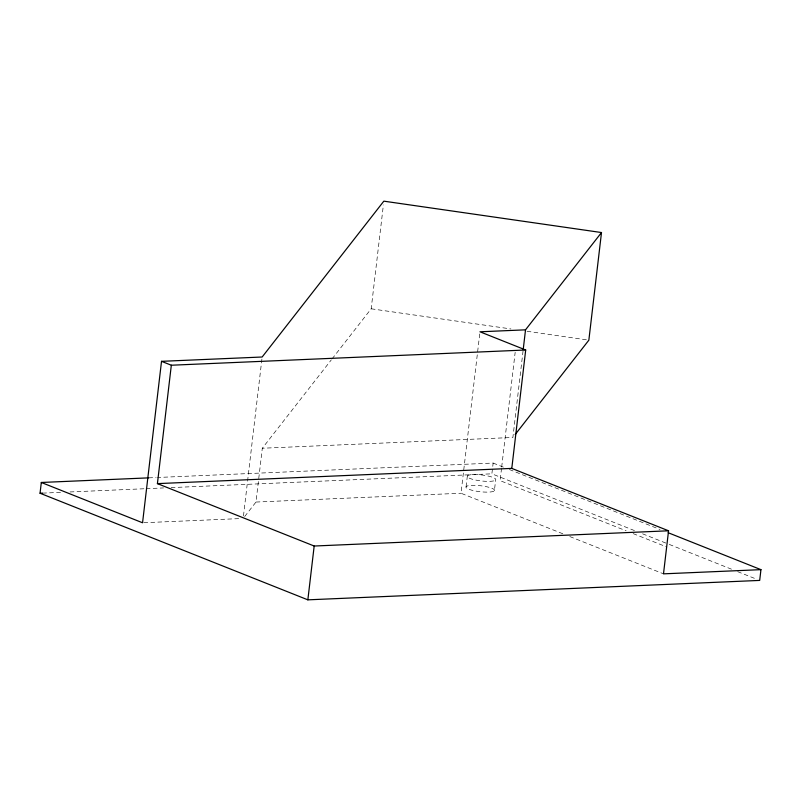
<?xml version="1.0" encoding="UTF-8"?>
<svg xmlns="http://www.w3.org/2000/svg" width="801" height="801" viewBox="0 0 801 801"><rect width="100%" height="100%" fill="white"/><g stroke="black" fill="none" stroke-linecap="round" stroke-linejoin="round"><path stroke-width="0.6" stroke-dasharray="4 3" d="M243.474 515.964L262.147 357.006M244.685 516.525L255.98 502.057L262.307 448.24L331.314 359.859M332.085 358.878L371.183 308.796L383.399 204.876M562.833 533.776L461.006 493.246L479.829 333.036M466.092 486.678L467.353 475.914M634.472 530.582L491.874 473.822L493.146 463.058L157.396 477.486M494.387 490.763A14.408 2.994 6.7 0 0 475.023 485.326A14.408 2.994 6.7 0 0 471.308 490.072A14.408 2.994 6.7 0 0 494.387 490.763L495.649 479.999A14.408 2.994 6.7 0 0 476.285 474.562A14.408 2.994 6.7 0 0 472.58 479.308A14.408 2.994 6.7 0 0 495.649 479.999M501.546 468.295L500.094 480.64L626.172 530.823M501.686 467.053L515.173 352.27M523.063 350.868L512.89 437.466L262.307 448.24M148.656 477.867L156.145 477.536M42.543 493.136L61.266 492.325M70.007 491.954L144.891 488.73M146.142 488.68L163.614 487.929M171.104 487.609L491.874 473.822M255.98 502.057L461.006 493.246M143.8 522.723L239.459 518.607M371.183 308.796L510.938 328.941M527.018 331.264L588.855 340.175M493.146 463.058L504.74 467.674M509.376 469.516L660.084 529.511M642.592 533.806L668.094 543.959M669.256 544.42L733.025 569.801M737.661 571.654L755.053 578.572M633.11 533.586L666.662 546.933M569.771 536.54L663.498 573.846"/><path stroke-width="1.2" d="M668.204 532.735L760.95 569.651L759.688 580.415L307.854 599.839L40.05 493.236L41.312 482.472L148.656 477.867M515.183 434.522L588.855 340.175L601.501 232.54L383.829 201.161L262.147 357.006L161.522 361.331L142.558 522.773L41.312 482.472M760.95 569.651L663.498 573.846L668.555 530.793L314.182 546.022L157.417 483.624L171.324 365.226L161.522 361.331M307.854 599.839L314.182 546.022M523.203 349.626L525.526 329.832L601.501 232.54M668.555 530.793L511.789 468.395L525.696 349.997L479.969 331.794L525.526 329.832M171.324 365.226L525.696 349.997M157.417 483.624L511.789 468.395M40.05 493.236L42.543 493.136"/></g></svg>
